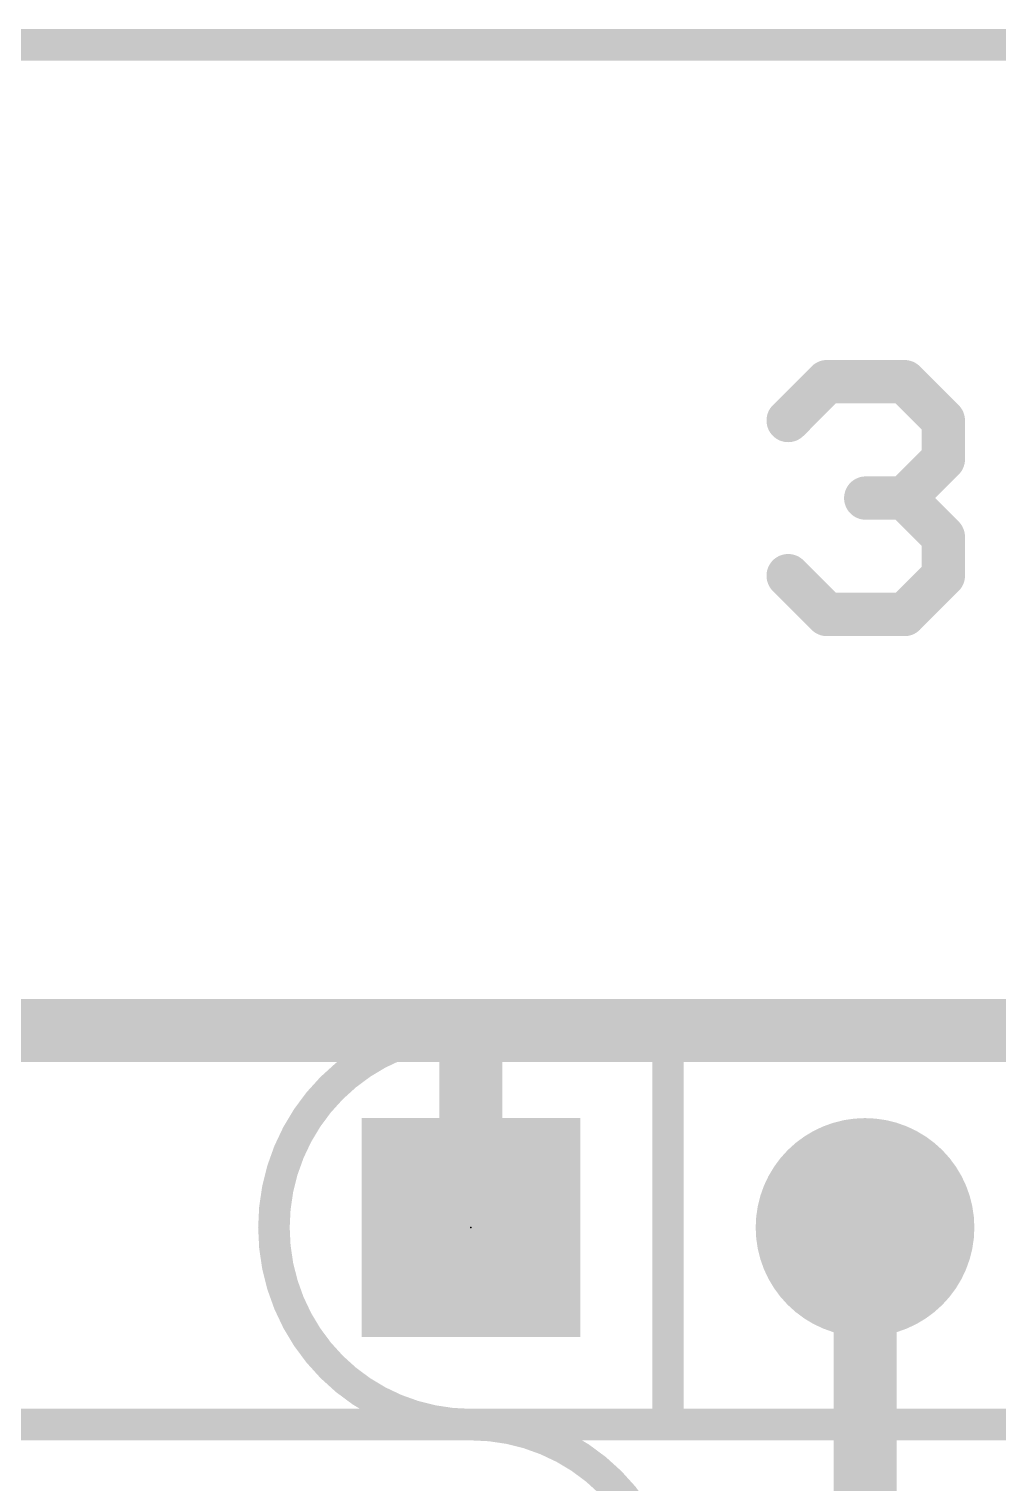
# Model space of a CAD drawing. Extents: x -0.1 to 76.3, y -19.1 to 50.9.
# Drawn here: x 33.98 to 40.23, y 41.53 to 50.9 of the extents above; entities that cross this region are included whole.
import ezdxf

# ---------------------------------------------------------------- set-up
doc = ezdxf.new("R2010")
doc.units = 0
for name, color, linetype in [('1', 12, 'CONTINUOUS'), ('16', 132, 'CONTINUOUS'), ('17', 110, 'CONTINUOUS'), ('20', 53, 'CONTINUOUS'), ('21', 41, 'CONTINUOUS'), ('23', 53, 'CONTINUOUS')]:
    doc.layers.add(name, color=color, linetype=linetype)

# ---------------------------------------------------------------- blocks, each defined once
blk = doc.blocks.new('SQUAREP')
blk.add_solid([(-0.5, -0.5), (0.5, -0.5), (-0.5, 0.5), (0.5, 0.5)])
blk = doc.blocks.new('ROUNDP')
at = {"const_width": 0.5}
blk.add_lwpolyline([(0, -0.25, 1), (0, 0.25, 1), (0, -0.25)], format="xyb", dxfattribs=at)

msp = doc.modelspace()

# ---------------------------------------------------------------- linework, layer by layer
at = {"layer": '1', "const_width": 0.4064}
for points in [[(25.4, 44.45), (36.83, 44.45)], [(36.83, 44.45), (43.18, 44.45)], [(36.83, 44.45), (36.83, 43.18)]]:
    msp.add_lwpolyline(points, dxfattribs=at)
at = {"layer": '1', "const_width": 0.2032}
for points in [[(36.83, 44.5516, 1), (36.83, 44.3484)], [(36.9316, 44.45, 1), (36.7284, 44.45)], [(36.83, 44.3484, 1), (36.83, 44.5516)], [(36.7284, 43.18, 1), (36.9316, 43.18)]]:
    msp.add_lwpolyline(points, format="xyb", dxfattribs=at)
at = {"layer": '16', "const_width": 0.4064}
msp.add_lwpolyline([(39.37, 38.1), (39.37, 43.18)], dxfattribs=at)
at = {"layer": '16', "const_width": 0.2032}
msp.add_lwpolyline([(39.4716, 43.18, 1), (39.2684, 43.18)], format="xyb", dxfattribs=at)
at = {"layer": '20', "const_width": 0.2032}
msp.add_lwpolyline([(76.2, 50.8), (0, 50.8)], dxfattribs=at)
at = {"layer": '21'}
for points, const_width in [([(38.8747, 48.3796), (39.1247, 48.6296)], 0.2794), ([(39.1247, 48.6296), (39.6246, 48.6296)], 0.2794), ([(39.6246, 48.6296), (39.8746, 48.3796)], 0.2794), ([(39.8746, 48.3796), (39.8746, 48.1296)], 0.2794), ([(39.8746, 48.1296), (39.6246, 47.8796)], 0.2794), ([(39.6246, 47.8796), (39.3747, 47.8796)], 0.2794), ([(39.6246, 47.8796), (39.8746, 47.6297)], 0.2794), ([(39.8746, 47.6297), (39.8746, 47.3797)], 0.2794), ([(39.1247, 47.1297), (38.8747, 47.3797)], 0.2794), ([(39.8746, 47.3797), (39.6246, 47.1297)], 0.2794), ([(39.6246, 47.1297), (39.1247, 47.1297)], 0.2794), ([(38.1, 44.45), (36.83, 44.45)], 0.2032), ([(49.53, 44.45), (38.1, 44.45)], 0.2032), ([(38.1, 41.91), (38.1, 44.45)], 0.2032), ([(36.83, 41.91), (25.4, 41.91)], 0.2032), ([(36.83, 41.91), (38.1, 41.91)], 0.2032), ([(38.1, 41.91), (49.53, 41.91)], 0.2032)]:
    msp.add_lwpolyline(points, dxfattribs=dict(at, const_width=const_width))
for points, const_width in [([(39.1247, 48.6994, 1), (39.1247, 48.5597)], 0.1397), ([(39.1741, 48.5802, 1), (39.0753, 48.679)], 0.1397), ([(39.674, 48.679, 1), (39.5752, 48.5802)], 0.1397), ([(39.6246, 48.5597, 1), (39.6246, 48.6994)], 0.1397), ([(38.8253, 48.429, 1), (38.9241, 48.3302)], 0.1397), ([(39.9445, 48.3796, 1), (39.8048, 48.3796)], 0.1397), ([(39.8252, 48.3302, 1), (39.924, 48.429)], 0.1397), ([(39.924, 48.0802, 1), (39.8252, 48.179)], 0.1397), ([(39.8048, 48.1296, 1), (39.9445, 48.1296)], 0.1397), ([(39.3747, 47.9495, 1), (39.3747, 47.8098)], 0.1397), ([(39.674, 47.929, 1), (39.5752, 47.8302)], 0.1397), ([(39.5752, 47.929, 1), (39.674, 47.8302)], 0.1397), ([(39.6246, 47.8098, 1), (39.6246, 47.9495)], 0.1397), ([(39.9445, 47.6297, 1), (39.8048, 47.6297)], 0.1397), ([(39.8252, 47.5803, 1), (39.924, 47.6791)], 0.1397), ([(38.9241, 47.4291, 1), (38.8253, 47.3303)], 0.1397), ([(39.924, 47.3303, 1), (39.8252, 47.4291)], 0.1397), ([(39.8048, 47.3797, 1), (39.9445, 47.3797)], 0.1397), ([(39.1247, 47.1996, 1), (39.1247, 47.0598)], 0.1397), ([(39.0753, 47.0803, 1), (39.1741, 47.1791)], 0.1397), ([(39.5752, 47.1791, 1), (39.674, 47.0803)], 0.1397), ([(39.6246, 47.0598, 1), (39.6246, 47.1996)], 0.1397), ([(36.83, 44.45, 1), (36.83, 41.91)], 0.2032), ([(36.83, 44.5008, 1), (36.83, 44.3992)], 0.1016), ([(36.83, 44.3992, 1), (36.83, 44.5008)], 0.1016), ([(38.1, 44.5008, 1), (38.1, 44.3992)], 0.1016), ([(38.1508, 44.45, 1), (38.0492, 44.45)], 0.1016), ([(38.1, 44.3992, 1), (38.1, 44.5008)], 0.1016), ([(36.83, 39.37, 1), (36.83, 41.91)], 0.2032), ([(36.83, 41.9608, 1), (36.83, 41.8592)], 0.1016), ([(36.83, 41.9608, 1), (36.83, 41.8592)], 0.1016), ([(36.83, 41.8592, 1), (36.83, 41.9608)], 0.1016), ([(36.83, 41.8592, 1), (36.83, 41.9608)], 0.1016), ([(38.1, 41.9608, 1), (38.1, 41.8592)], 0.1016), ([(38.1, 41.8592, 1), (38.1, 41.9608)], 0.1016), ([(38.0492, 41.91, 1), (38.1508, 41.91)], 0.1016)]:
    msp.add_lwpolyline(points, format="xyb", dxfattribs=dict(at, const_width=const_width))
at = {"layer": '23'}
msp.add_point((36.83, 43.18), dxfattribs=at)

# ---------------------------------------------------------------- block references
at = {"layer": '17', "xscale": 1.4096, "yscale": 1.4096, "rotation": 90}
for name, p in [('SQUAREP', (36.83, 43.18)), ('SQUAREP', (36.83, 43.18)), ('ROUNDP', (39.37, 43.18)), ('ROUNDP', (39.37, 43.18))]:
    msp.add_blockref(name, p, dxfattribs=at)

doc.saveas('drawing.dxf')
